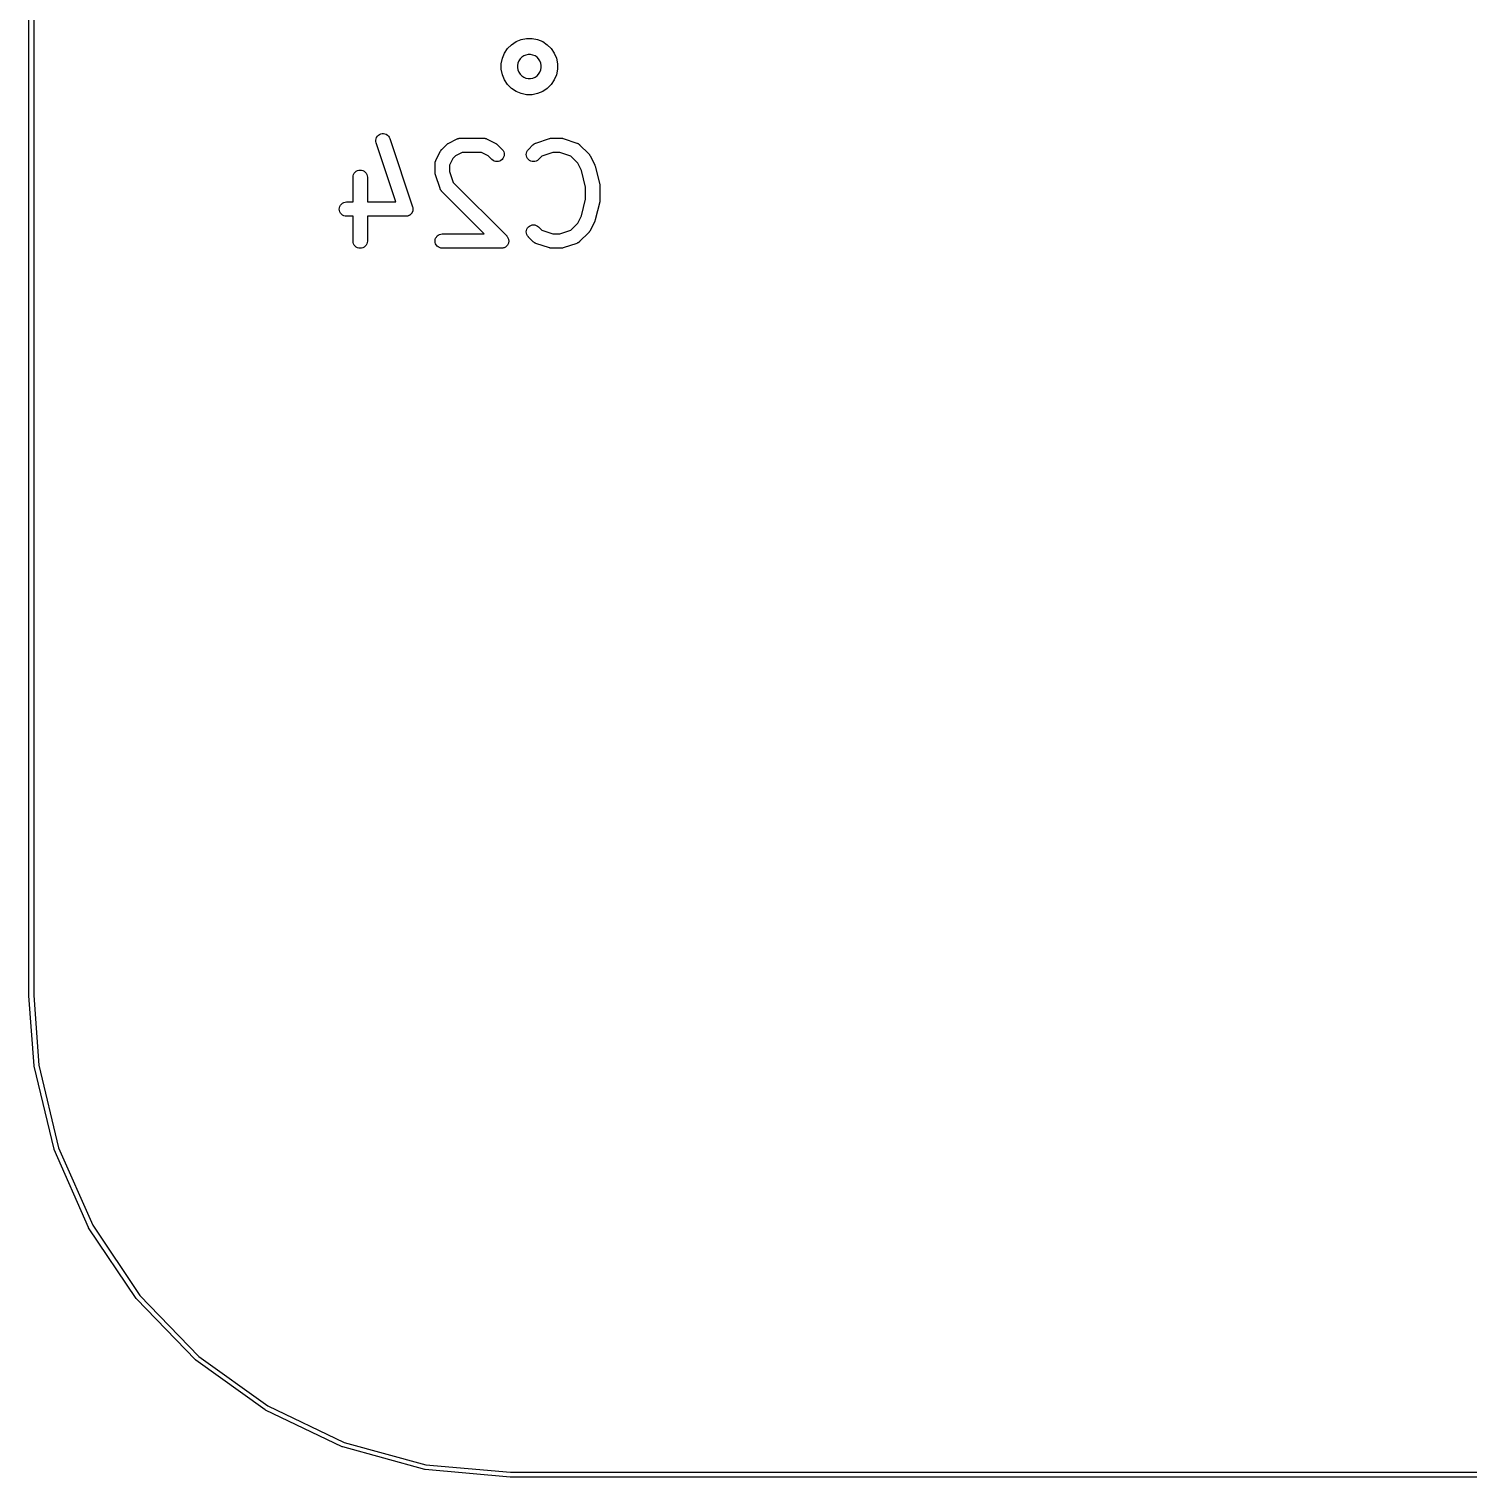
# Model space of a CAD drawing. Extents: x 40 to 70, y -130 to -60.
# Drawn here: x 39.98 to 55, y -130.03 to -114.91 of the extents above; entities that cross this region are included whole.
import ezdxf

# ---------------------------------------------------------------- set-up
doc = ezdxf.new("R2010")
doc.units = 0
doc.layers.add('BLACK', color=7, linetype='CONTINUOUS')

msp = doc.modelspace()

# ---------------------------------------------------------------- linework, layer by layer
at = {"layer": 'BLACK', "linetype": 'CONTINUOUS'}
for p, q in [((39.975, -125.001), (39.975, -64.9988)), ((40.025, -65.0011), (40.025, -124.999)), ((45.0129, -115.072), (45.0609, -115.04)), ((45.0609, -115.04), (45.1144, -115.018)), ((45.1144, -115.018), (45.1711, -115.006)), ((45.1711, -115.006), (45.2289, -115.006)), ((45.2289, -115.006), (45.2856, -115.018)), ((45.2856, -115.018), (45.3391, -115.04)), ((45.3391, -115.04), (45.3871, -115.072)), ((44.9177, -115.214), (44.9398, -115.161)), ((44.9398, -115.161), (44.972, -115.113)), ((44.972, -115.113), (45.0129, -115.072)), ((45.1411, -115.19), (45.1207, -115.203)), ((45.1637, -115.18), (45.1411, -115.19)), ((45.1877, -115.176), (45.1637, -115.18)), ((45.2123, -115.176), (45.1877, -115.176)), ((45.2363, -115.18), (45.2123, -115.176)), ((45.2589, -115.19), (45.2363, -115.18)), ((45.2793, -115.203), (45.2589, -115.19)), ((45.3871, -115.072), (45.428, -115.113)), ((45.428, -115.113), (45.4602, -115.161)), ((45.4602, -115.161), (45.4823, -115.214)), ((44.9064, -115.271), (44.9177, -115.214)), ((44.9064, -115.329), (44.9064, -115.271)), ((44.9177, -115.386), (44.9064, -115.329)), ((45.0804, -115.264), (45.0756, -115.288)), ((45.0756, -115.288), (45.0756, -115.312)), ((45.0756, -115.312), (45.0804, -115.336)), ((45.0898, -115.241), (45.0804, -115.264)), ((45.0804, -115.336), (45.0898, -115.359)), ((45.1034, -115.221), (45.0898, -115.241)), ((45.1207, -115.203), (45.1034, -115.221)), ((45.2966, -115.221), (45.2793, -115.203)), ((45.3102, -115.241), (45.2966, -115.221)), ((45.3196, -115.264), (45.3102, -115.241)), ((45.3102, -115.359), (45.3196, -115.336)), ((45.3244, -115.288), (45.3196, -115.264)), ((45.3196, -115.336), (45.3244, -115.312)), ((45.3244, -115.312), (45.3244, -115.288)), ((45.4823, -115.214), (45.4936, -115.271)), ((45.4936, -115.329), (45.4823, -115.386)), ((45.4936, -115.271), (45.4936, -115.329)), ((44.9398, -115.439), (44.9177, -115.386)), ((44.972, -115.487), (44.9398, -115.439)), ((45.0129, -115.528), (44.972, -115.487)), ((45.0898, -115.359), (45.1034, -115.379)), ((45.1034, -115.379), (45.1207, -115.397)), ((45.1207, -115.397), (45.1411, -115.41)), ((45.1411, -115.41), (45.1637, -115.42)), ((45.1637, -115.42), (45.1877, -115.424)), ((45.1877, -115.424), (45.2123, -115.424)), ((45.2123, -115.424), (45.2363, -115.42)), ((45.2363, -115.42), (45.2589, -115.41)), ((45.2589, -115.41), (45.2793, -115.397)), ((45.2793, -115.397), (45.2966, -115.379)), ((45.2966, -115.379), (45.3102, -115.359)), ((45.428, -115.487), (45.3871, -115.528)), ((45.4602, -115.439), (45.428, -115.487)), ((45.4823, -115.386), (45.4602, -115.439)), ((45.0609, -115.56), (45.0129, -115.528)), ((45.1144, -115.582), (45.0609, -115.56)), ((45.1711, -115.594), (45.1144, -115.582)), ((45.2289, -115.594), (45.1711, -115.594)), ((45.2856, -115.582), (45.2289, -115.594)), ((45.3391, -115.56), (45.2856, -115.582)), ((45.3871, -115.528), (45.3391, -115.56)), ((43.5967, -116.069), (43.5993, -116.054)), ((43.5969, -116.083), (43.5967, -116.069)), ((43.6, -116.097), (43.5969, -116.083)), ((43.5993, -116.054), (43.6047, -116.041)), ((43.6003, -116.098), (43.6, -116.097)), ((43.8055, -116.714), (43.6003, -116.098)), ((43.6047, -116.041), (43.6126, -116.028)), ((43.6126, -116.028), (43.6228, -116.018)), ((43.6228, -116.018), (43.6348, -116.009)), ((43.6348, -116.009), (43.6482, -116.003)), ((43.6482, -116.003), (43.6625, -116)), ((43.6625, -116), (43.6771, -116)), ((43.6771, -116), (43.6916, -116.003)), ((43.6916, -116.003), (43.7052, -116.008)), ((43.7052, -116.008), (43.7176, -116.016)), ((43.7176, -116.016), (43.7282, -116.026)), ((43.7282, -116.026), (43.7366, -116.038)), ((43.7366, -116.038), (43.7426, -116.051)), ((43.7426, -116.051), (43.9807, -116.765)), ((44.3522, -116.103), (44.4474, -116.055)), ((44.4474, -116.055), (44.4483, -116.055)), ((44.4483, -116.055), (44.4504, -116.054)), ((44.4504, -116.054), (44.4524, -116.053)), ((44.4524, -116.053), (44.4573, -116.052)), ((44.4573, -116.052), (44.4621, -116.05)), ((44.4621, -116.05), (44.4643, -116.049)), ((44.4643, -116.049), (44.4664, -116.049)), ((44.4664, -116.049), (44.4715, -116.048)), ((44.4715, -116.048), (44.4765, -116.048)), ((44.4765, -116.048), (44.4788, -116.048)), ((44.4788, -116.048), (44.481, -116.047)), ((44.481, -116.047), (44.719, -116.047)), ((44.719, -116.047), (44.7201, -116.047)), ((44.7201, -116.047), (44.7223, -116.048)), ((44.7223, -116.048), (44.7245, -116.048)), ((44.7245, -116.048), (44.7296, -116.048)), ((44.7296, -116.048), (44.7346, -116.049)), ((44.7346, -116.049), (44.7367, -116.05)), ((44.7367, -116.05), (44.7389, -116.05)), ((44.7389, -116.05), (44.7437, -116.052)), ((44.7437, -116.052), (44.7486, -116.053)), ((44.7486, -116.053), (44.7505, -116.055)), ((44.7505, -116.055), (44.7526, -116.055)), ((44.7526, -116.055), (44.8478, -116.103)), ((45.2668, -116.099), (45.4096, -116.051)), ((45.4096, -116.051), (45.4106, -116.051)), ((45.4106, -116.051), (45.4147, -116.05)), ((45.4147, -116.05), (45.4188, -116.049)), ((45.4188, -116.049), (45.4219, -116.049)), ((45.4219, -116.049), (45.4249, -116.048)), ((45.4249, -116.048), (45.4291, -116.048)), ((45.4291, -116.048), (45.4333, -116.047)), ((45.4333, -116.047), (45.5286, -116.047)), ((45.5286, -116.047), (45.5296, -116.047)), ((45.5296, -116.047), (45.5338, -116.048)), ((45.5338, -116.048), (45.538, -116.048)), ((45.538, -116.048), (45.5411, -116.049)), ((45.5411, -116.049), (45.5442, -116.049)), ((45.5442, -116.049), (45.5482, -116.05)), ((45.5482, -116.05), (45.5523, -116.051)), ((45.5523, -116.051), (45.6951, -116.099)), ((44.2234, -116.279), (44.271, -116.184)), ((44.271, -116.184), (44.2715, -116.183)), ((44.2715, -116.183), (44.2738, -116.18)), ((44.2738, -116.18), (44.2758, -116.176)), ((44.2758, -116.176), (44.2778, -116.173)), ((44.2778, -116.173), (44.2795, -116.171)), ((44.2795, -116.171), (44.2824, -116.168)), ((44.2824, -116.168), (44.2851, -116.165)), ((44.2851, -116.165), (44.3327, -116.117)), ((44.3327, -116.117), (44.3334, -116.116)), ((44.3334, -116.116), (44.3367, -116.114)), ((44.3367, -116.114), (44.3398, -116.111)), ((44.3398, -116.111), (44.3424, -116.109)), ((44.3424, -116.109), (44.3449, -116.107)), ((44.3449, -116.107), (44.3486, -116.105)), ((44.3486, -116.105), (44.3522, -116.103)), ((44.4301, -116.232), (44.3997, -116.262)), ((44.4987, -116.197), (44.4301, -116.232)), ((44.7013, -116.197), (44.4987, -116.197)), ((44.7699, -116.232), (44.7013, -116.197)), ((44.8089, -116.271), (44.7699, -116.232)), ((44.8478, -116.103), (44.8488, -116.103)), ((44.8488, -116.103), (44.8523, -116.106)), ((44.8523, -116.106), (44.856, -116.108)), ((44.856, -116.108), (44.8584, -116.11)), ((44.8584, -116.11), (44.861, -116.111)), ((44.861, -116.111), (44.8641, -116.114)), ((44.8641, -116.114), (44.8673, -116.117)), ((44.8673, -116.117), (44.9149, -116.165)), ((44.9149, -116.165), (44.9157, -116.165)), ((44.9157, -116.165), (44.9248, -116.177)), ((44.9309, -116.247), (44.9239, -116.26)), ((44.9248, -116.177), (44.9315, -116.19)), ((44.9353, -116.233), (44.9309, -116.247)), ((44.9315, -116.19), (44.9356, -116.204)), ((44.9369, -116.218), (44.9353, -116.233)), ((44.9356, -116.204), (44.9369, -116.218)), ((45.1679, -116.217), (45.1693, -116.203)), ((45.1692, -116.232), (45.1679, -116.217)), ((45.1734, -116.246), (45.1692, -116.232)), ((45.1693, -116.203), (45.1736, -116.189)), ((45.1802, -116.259), (45.1734, -116.246)), ((45.1736, -116.189), (45.1805, -116.176)), ((45.1805, -116.176), (45.1898, -116.165)), ((45.1898, -116.165), (45.2374, -116.117)), ((45.2374, -116.117), (45.2382, -116.116)), ((45.2382, -116.116), (45.2399, -116.115)), ((45.2399, -116.115), (45.2414, -116.113)), ((45.2414, -116.113), (45.2456, -116.11)), ((45.2456, -116.11), (45.2496, -116.107)), ((45.2496, -116.107), (45.2516, -116.106)), ((45.2516, -116.106), (45.2534, -116.105)), ((45.2534, -116.105), (45.2581, -116.103)), ((45.2581, -116.103), (45.2626, -116.1)), ((45.2626, -116.1), (45.2647, -116.1)), ((45.2647, -116.1), (45.2668, -116.099)), ((45.331, -116.236), (45.2959, -116.271)), ((45.4455, -116.197), (45.331, -116.236)), ((45.5164, -116.197), (45.4455, -116.197)), ((45.6309, -116.236), (45.5164, -116.197)), ((45.705, -116.31), (45.6309, -116.236)), ((45.6951, -116.099), (45.6961, -116.099)), ((45.6961, -116.099), (45.6981, -116.1)), ((45.6981, -116.1), (45.7002, -116.101)), ((45.7002, -116.101), (45.7048, -116.103)), ((45.7048, -116.103), (45.7094, -116.105)), ((45.7094, -116.105), (45.7112, -116.107)), ((45.7112, -116.107), (45.7131, -116.108)), ((45.7131, -116.108), (45.7171, -116.111)), ((45.7171, -116.111), (45.7213, -116.114)), ((45.7213, -116.114), (45.7228, -116.116)), ((45.7228, -116.116), (45.7245, -116.117)), ((45.7245, -116.117), (45.8197, -116.212)), ((45.8197, -116.212), (45.8204, -116.213)), ((45.8204, -116.213), (45.8231, -116.216)), ((45.8231, -116.216), (45.826, -116.219)), ((45.826, -116.219), (45.8276, -116.222)), ((45.8276, -116.222), (45.8296, -116.224)), ((45.8296, -116.224), (45.8315, -116.228)), ((45.8315, -116.228), (45.8337, -116.232)), ((45.8337, -116.232), (45.8814, -116.327)), ((43.3809, -116.402), (43.3923, -116.393)), ((43.3923, -116.393), (43.4052, -116.386)), ((43.4052, -116.386), (43.4193, -116.382)), ((43.4193, -116.382), (43.4339, -116.381)), ((43.4339, -116.381), (43.4484, -116.382)), ((43.4484, -116.382), (43.4624, -116.387)), ((43.4624, -116.387), (43.4753, -116.394)), ((43.4753, -116.394), (43.4866, -116.403)), ((44.2155, -116.312), (44.2157, -116.31)), ((44.2155, -116.313), (44.2155, -116.312)), ((44.2155, -116.408), (44.2155, -116.313)), ((44.2157, -116.307), (44.2165, -116.302)), ((44.2157, -116.31), (44.2157, -116.307)), ((44.2165, -116.302), (44.2171, -116.297)), ((44.2171, -116.297), (44.2178, -116.295)), ((44.2178, -116.295), (44.2182, -116.293)), ((44.2182, -116.293), (44.22, -116.288)), ((44.22, -116.288), (44.2215, -116.283)), ((44.2215, -116.283), (44.2226, -116.281)), ((44.2226, -116.281), (44.2234, -116.279)), ((44.3997, -116.262), (44.3655, -116.331)), ((44.3655, -116.331), (44.3655, -116.396)), ((44.3655, -116.396), (44.4036, -116.51)), ((44.8202, -116.28), (44.8089, -116.271)), ((44.8331, -116.287), (44.8202, -116.28)), ((44.8471, -116.291), (44.8331, -116.287)), ((44.8616, -116.293), (44.8471, -116.291)), ((44.8762, -116.291), (44.8616, -116.293)), ((44.8902, -116.287), (44.8762, -116.291)), ((44.9032, -116.28), (44.8902, -116.287)), ((44.9146, -116.271), (44.9032, -116.28)), ((44.9239, -116.26), (44.9146, -116.271)), ((45.1895, -116.27), (45.1802, -116.259)), ((45.2007, -116.28), (45.1895, -116.27)), ((45.2136, -116.287), (45.2007, -116.28)), ((45.2275, -116.291), (45.2136, -116.287)), ((45.2421, -116.293), (45.2275, -116.291)), ((45.2567, -116.291), (45.2421, -116.293)), ((45.2707, -116.287), (45.2567, -116.291)), ((45.2837, -116.281), (45.2707, -116.287)), ((45.2951, -116.271), (45.2837, -116.281)), ((45.2959, -116.271), (45.2951, -116.271)), ((45.7435, -116.387), (45.705, -116.31)), ((45.7869, -116.56), (45.7435, -116.387)), ((45.8814, -116.327), (45.8818, -116.328)), ((45.8818, -116.328), (45.8819, -116.328)), ((45.8819, -116.328), (45.8821, -116.328)), ((45.8821, -116.328), (45.8845, -116.335)), ((45.8845, -116.335), (45.8869, -116.342)), ((45.8869, -116.342), (45.8869, -116.342)), ((45.8869, -116.342), (45.887, -116.342)), ((45.887, -116.342), (45.9347, -116.533)), ((43.3583, -116.455), (43.36, -116.44)), ((43.3583, -116.456), (43.3583, -116.455)), ((43.3583, -116.714), (43.3583, -116.456)), ((43.36, -116.44), (43.3644, -116.426)), ((43.3644, -116.426), (43.3714, -116.413)), ((43.3714, -116.413), (43.3809, -116.402)), ((43.4866, -116.403), (43.4958, -116.414)), ((43.4958, -116.414), (43.5027, -116.427)), ((43.5027, -116.427), (43.5069, -116.441)), ((43.5069, -116.441), (43.5083, -116.456)), ((43.5083, -116.456), (43.5083, -116.714)), ((44.2159, -116.412), (44.2155, -116.408)), ((44.2159, -116.417), (44.2159, -116.412)), ((44.2166, -116.42), (44.2159, -116.417)), ((44.2169, -116.423), (44.2166, -116.42)), ((44.2181, -116.427), (44.2169, -116.423)), ((44.219, -116.431), (44.2181, -116.427)), ((44.2193, -116.432), (44.219, -116.431)), ((44.2669, -116.575), (44.2193, -116.432)), ((44.4036, -116.51), (44.9626, -117.069)), ((45.9347, -116.533), (45.9349, -116.534)), ((45.9349, -116.534), (45.9351, -116.535)), ((45.9351, -116.535), (45.9355, -116.536)), ((45.9355, -116.536), (45.9361, -116.542)), ((45.9361, -116.542), (45.9369, -116.548)), ((45.9369, -116.548), (45.9368, -116.55)), ((45.9368, -116.55), (45.9369, -116.551)), ((45.9369, -116.551), (45.9369, -116.694)), ((44.2678, -116.577), (44.2669, -116.575)), ((44.2685, -116.579), (44.2678, -116.577)), ((44.2708, -116.583), (44.2685, -116.579)), ((44.2729, -116.588), (44.2708, -116.583)), ((44.2742, -116.59), (44.2729, -116.588)), ((44.2752, -116.592), (44.2742, -116.59)), ((44.2784, -116.596), (44.2752, -116.592)), ((44.2813, -116.6), (44.2784, -116.596)), ((44.2829, -116.602), (44.2813, -116.6)), ((44.2843, -116.603), (44.2829, -116.602)), ((44.2851, -116.604), (44.2843, -116.603)), ((44.7285, -117.047), (44.2851, -116.604)), ((45.7435, -116.858), (45.7869, -116.685)), ((45.7869, -116.685), (45.7869, -116.56)), ((45.9359, -116.703), (45.9353, -116.709)), ((45.9368, -116.698), (45.9359, -116.703)), ((45.9369, -116.695), (45.9367, -116.696)), ((45.9367, -116.696), (45.9368, -116.698)), ((45.9369, -116.694), (45.9369, -116.695)), ((43.2155, -116.789), (43.217, -116.774)), ((43.2168, -116.803), (43.2155, -116.789)), ((43.2209, -116.817), (43.2168, -116.803)), ((43.217, -116.774), (43.2213, -116.76)), ((43.2277, -116.83), (43.2209, -116.817)), ((43.2213, -116.76), (43.2283, -116.747)), ((43.2369, -116.842), (43.2277, -116.83)), ((43.2283, -116.747), (43.2376, -116.736)), ((43.2481, -116.851), (43.2369, -116.842)), ((43.2376, -116.736), (43.249, -116.727)), ((43.2609, -116.858), (43.2481, -116.851)), ((43.249, -116.727), (43.2619, -116.72)), ((43.2619, -116.72), (43.2759, -116.715)), ((43.2759, -116.715), (43.2905, -116.714)), ((43.2905, -116.714), (43.3583, -116.714)), ((43.5083, -116.714), (43.8055, -116.714)), ((43.9462, -116.854), (43.942, -116.856)), ((43.9485, -116.853), (43.9462, -116.854)), ((43.951, -116.852), (43.9485, -116.853)), ((43.9545, -116.849), (43.951, -116.852)), ((43.9582, -116.846), (43.9545, -116.849)), ((43.9601, -116.844), (43.9582, -116.846)), ((43.9624, -116.842), (43.9601, -116.844)), ((43.9652, -116.839), (43.9624, -116.842)), ((43.9683, -116.836), (43.9652, -116.839)), ((43.9699, -116.833), (43.9683, -116.836)), ((43.9717, -116.831), (43.9699, -116.833)), ((43.9738, -116.827), (43.9717, -116.831)), ((43.9763, -116.823), (43.9738, -116.827)), ((43.9773, -116.821), (43.9763, -116.823)), ((43.9787, -116.818), (43.9773, -116.821)), ((43.98, -116.814), (43.9787, -116.818)), ((43.9816, -116.81), (43.98, -116.814)), ((43.9807, -116.765), (43.981, -116.766)), ((43.981, -116.766), (43.9819, -116.771)), ((43.9821, -116.807), (43.9816, -116.81)), ((43.9819, -116.771), (43.9832, -116.775)), ((43.983, -116.804), (43.9821, -116.807)), ((43.9835, -116.8), (43.983, -116.804)), ((43.9832, -116.775), (43.9835, -116.778)), ((43.9835, -116.778), (43.984, -116.781)), ((43.9843, -116.795), (43.9835, -116.8)), ((43.984, -116.781), (43.9841, -116.785)), ((43.9841, -116.785), (43.9845, -116.79)), ((43.9845, -116.79), (43.9842, -116.792)), ((43.9842, -116.792), (43.9843, -116.795)), ((45.9347, -116.712), (45.887, -116.902)), ((45.9349, -116.711), (45.9347, -116.712)), ((45.9353, -116.709), (45.9349, -116.711)), ((43.2749, -116.862), (43.2609, -116.858)), ((43.2894, -116.864), (43.2749, -116.862)), ((43.2905, -116.864), (43.2894, -116.864)), ((43.3583, -116.864), (43.2905, -116.864)), ((43.3583, -117.122), (43.3583, -116.864)), ((43.9095, -116.864), (43.5083, -116.864)), ((43.5083, -116.864), (43.5083, -117.122)), ((43.914, -116.864), (43.9095, -116.864)), ((43.9184, -116.864), (43.914, -116.864)), ((43.9212, -116.863), (43.9184, -116.864)), ((43.9241, -116.863), (43.9212, -116.863)), ((43.9284, -116.861), (43.9241, -116.863)), ((43.9327, -116.86), (43.9284, -116.861)), ((43.9354, -116.859), (43.9327, -116.86)), ((43.9381, -116.858), (43.9354, -116.859)), ((43.942, -116.856), (43.9381, -116.858)), ((45.1694, -117.012), (45.1738, -116.998)), ((45.1738, -116.998), (45.1808, -116.985)), ((45.1808, -116.985), (45.1902, -116.974)), ((45.1902, -116.974), (45.2016, -116.965)), ((45.2016, -116.965), (45.2145, -116.958)), ((45.2145, -116.958), (45.2285, -116.954)), ((45.2285, -116.954), (45.2431, -116.952)), ((45.2431, -116.952), (45.2577, -116.954)), ((45.2577, -116.954), (45.2717, -116.958)), ((45.2717, -116.958), (45.2846, -116.965)), ((45.2846, -116.965), (45.2959, -116.974)), ((45.2959, -116.974), (45.331, -117.009)), ((45.6309, -117.009), (45.705, -116.935)), ((45.705, -116.935), (45.7435, -116.858)), ((45.8814, -116.918), (45.8337, -117.013)), ((45.8815, -116.918), (45.8814, -116.918)), ((45.8817, -116.917), (45.8815, -116.918)), ((45.8841, -116.911), (45.8817, -116.917)), ((45.8866, -116.904), (45.8841, -116.911)), ((45.8867, -116.904), (45.8866, -116.904)), ((45.8868, -116.903), (45.8867, -116.904)), ((45.887, -116.902), (45.8868, -116.903)), ((43.3598, -117.137), (43.3583, -117.122)), ((43.364, -117.151), (43.3598, -117.137)), ((43.3709, -117.164), (43.364, -117.151)), ((43.5023, -117.152), (43.4952, -117.165)), ((43.5067, -117.138), (43.5023, -117.152)), ((43.5083, -117.123), (43.5067, -117.138)), ((43.5083, -117.122), (43.5083, -117.123)), ((44.2155, -117.122), (44.217, -117.107)), ((44.2168, -117.136), (44.2155, -117.122)), ((44.2209, -117.15), (44.2168, -117.136)), ((44.217, -117.107), (44.2213, -117.093)), ((44.2277, -117.163), (44.2209, -117.15)), ((44.2213, -117.093), (44.2283, -117.08)), ((44.2283, -117.08), (44.2376, -117.069)), ((44.2376, -117.069), (44.249, -117.06)), ((44.249, -117.06), (44.2619, -117.053)), ((44.2619, -117.053), (44.2759, -117.049)), ((44.2759, -117.049), (44.2905, -117.047)), ((44.2905, -117.047), (44.7285, -117.047)), ((44.9626, -117.069), (44.9631, -117.07)), ((44.9631, -117.07), (44.9631, -117.07)), ((44.9631, -117.07), (44.9631, -117.07)), ((44.9631, -117.07), (44.9633, -117.07)), ((44.9633, -117.07), (44.9678, -117.076)), ((44.9678, -117.076), (44.9723, -117.081)), ((44.9723, -117.081), (44.9723, -117.081)), ((44.9723, -117.081), (44.9724, -117.082)), ((44.9724, -117.082), (44.9757, -117.088)), ((44.9786, -117.152), (44.9751, -117.158)), ((44.9757, -117.088), (44.9791, -117.094)), ((44.9787, -117.151), (44.9786, -117.152)), ((44.9786, -117.152), (44.9786, -117.152)), ((44.9808, -117.144), (44.9787, -117.151)), ((44.9791, -117.094), (44.9791, -117.094)), ((44.9791, -117.094), (44.9792, -117.095)), ((44.9792, -117.095), (44.9812, -117.101)), ((44.9829, -117.138), (44.9808, -117.144)), ((44.9812, -117.101), (44.9832, -117.108)), ((44.983, -117.138), (44.9829, -117.138)), ((44.9838, -117.13), (44.983, -117.137)), ((44.983, -117.137), (44.983, -117.138)), ((44.9832, -117.108), (44.9832, -117.108)), ((44.9832, -117.108), (44.9832, -117.109)), ((44.9832, -117.109), (44.9839, -117.116)), ((44.9845, -117.123), (44.9838, -117.13)), ((44.9839, -117.116), (44.9845, -117.123)), ((44.9845, -117.123), (44.9845, -117.123)), ((44.9845, -117.123), (44.9845, -117.123)), ((45.1679, -117.026), (45.1694, -117.012)), ((45.1691, -117.041), (45.1679, -117.026)), ((45.1732, -117.055), (45.1691, -117.041)), ((45.18, -117.068), (45.1732, -117.055)), ((45.1891, -117.079), (45.18, -117.068)), ((45.1898, -117.08), (45.1891, -117.079)), ((45.2374, -117.128), (45.1898, -117.08)), ((45.2391, -117.129), (45.2374, -117.128)), ((45.2406, -117.131), (45.2391, -117.129)), ((45.2448, -117.134), (45.2406, -117.131)), ((45.2488, -117.137), (45.2448, -117.134)), ((45.2507, -117.138), (45.2488, -117.137)), ((45.2525, -117.139), (45.2507, -117.138)), ((45.2571, -117.142), (45.2525, -117.139)), ((45.2617, -117.144), (45.2571, -117.142)), ((45.2638, -117.145), (45.2617, -117.144)), ((45.2658, -117.146), (45.2638, -117.145)), ((45.2668, -117.146), (45.2658, -117.146)), ((45.4096, -117.194), (45.2668, -117.146)), ((45.331, -117.009), (45.4455, -117.047)), ((45.4455, -117.047), (45.5164, -117.047)), ((45.5164, -117.047), (45.6309, -117.009)), ((45.6951, -117.146), (45.5523, -117.194)), ((45.6972, -117.145), (45.6951, -117.146)), ((45.6993, -117.144), (45.6972, -117.145)), ((45.7038, -117.142), (45.6993, -117.144)), ((45.7085, -117.14), (45.7038, -117.142)), ((45.7103, -117.139), (45.7085, -117.14)), ((45.7123, -117.138), (45.7103, -117.139)), ((45.7163, -117.134), (45.7123, -117.138)), ((45.7205, -117.132), (45.7163, -117.134)), ((45.722, -117.13), (45.7205, -117.132)), ((45.7237, -117.129), (45.722, -117.13)), ((45.7245, -117.128), (45.7237, -117.129)), ((45.8197, -117.033), (45.7245, -117.128)), ((45.8224, -117.029), (45.8197, -117.033)), ((45.8253, -117.026), (45.8224, -117.029)), ((45.827, -117.024), (45.8253, -117.026)), ((45.829, -117.021), (45.827, -117.024)), ((45.831, -117.018), (45.829, -117.021)), ((45.8333, -117.014), (45.831, -117.018)), ((45.8337, -117.013), (45.8333, -117.014)), ((43.3801, -117.175), (43.3709, -117.164)), ((43.3914, -117.185), (43.3801, -117.175)), ((43.4043, -117.192), (43.3914, -117.185)), ((43.4183, -117.196), (43.4043, -117.192)), ((43.4328, -117.197), (43.4183, -117.196)), ((43.4474, -117.196), (43.4328, -117.197)), ((43.4614, -117.192), (43.4474, -117.196)), ((43.4744, -117.185), (43.4614, -117.192)), ((43.4858, -117.176), (43.4744, -117.185)), ((43.4952, -117.165), (43.4858, -117.176)), ((44.2369, -117.175), (44.2277, -117.163)), ((44.2481, -117.184), (44.2369, -117.175)), ((44.2609, -117.191), (44.2481, -117.184)), ((44.2749, -117.196), (44.2609, -117.191)), ((44.2894, -117.197), (44.2749, -117.196)), ((44.2905, -117.197), (44.2894, -117.197)), ((44.9095, -117.197), (44.2905, -117.197)), ((44.9167, -117.197), (44.9095, -117.197)), ((44.9238, -117.196), (44.9167, -117.197)), ((44.924, -117.196), (44.9238, -117.196)), ((44.9241, -117.196), (44.924, -117.196)), ((44.9309, -117.194), (44.9241, -117.196)), ((44.9379, -117.192), (44.9309, -117.194)), ((44.938, -117.192), (44.9379, -117.192)), ((44.9381, -117.192), (44.938, -117.192)), ((44.9444, -117.188), (44.9381, -117.192)), ((44.9508, -117.185), (44.9444, -117.188)), ((44.9509, -117.185), (44.9508, -117.185)), ((44.951, -117.185), (44.9509, -117.185)), ((44.9567, -117.18), (44.951, -117.185)), ((44.9622, -117.176), (44.9567, -117.18)), ((44.9623, -117.176), (44.9622, -117.176)), ((44.9624, -117.176), (44.9623, -117.176)), ((44.967, -117.17), (44.9624, -117.176)), ((44.9716, -117.165), (44.967, -117.17)), ((44.9717, -117.164), (44.9716, -117.164)), ((44.9716, -117.164), (44.9716, -117.165)), ((44.9751, -117.158), (44.9717, -117.164)), ((45.4137, -117.194), (45.4096, -117.194)), ((45.4177, -117.196), (45.4137, -117.194)), ((45.4208, -117.196), (45.4177, -117.196)), ((45.4239, -117.197), (45.4208, -117.196)), ((45.4281, -117.197), (45.4239, -117.197)), ((45.4323, -117.197), (45.4281, -117.197)), ((45.4333, -117.197), (45.4323, -117.197)), ((45.5286, -117.197), (45.4333, -117.197)), ((45.5328, -117.197), (45.5286, -117.197)), ((45.537, -117.197), (45.5328, -117.197)), ((45.54, -117.196), (45.537, -117.197)), ((45.5431, -117.196), (45.54, -117.196)), ((45.5472, -117.195), (45.5431, -117.196)), ((45.5513, -117.194), (45.5472, -117.195)), ((45.5523, -117.194), (45.5513, -117.194)), ((39.9751, -125.002), (39.975, -125.001)), ((40.0287, -125.732), (39.9751, -125.002)), ((40.025, -124.999), (40.0784, -125.727)), ((40.0288, -125.733), (40.0287, -125.732)), ((40.0293, -125.736), (40.0288, -125.733)), ((40.0288, -125.733), (40.0288, -125.733)), ((40.2368, -126.601), (40.0293, -125.736)), ((40.0784, -125.727), (40.2849, -126.587)), ((40.2371, -126.601), (40.2368, -126.601)), ((40.2373, -126.602), (40.2371, -126.601)), ((40.2383, -126.605), (40.2373, -126.602)), ((40.5956, -127.419), (40.2383, -126.605)), ((40.2849, -126.587), (40.6405, -127.397)), ((40.596, -127.42), (40.5956, -127.419)), ((40.5963, -127.42), (40.596, -127.42)), ((40.5977, -127.423), (40.5963, -127.42)), ((41.0935, -128.161), (40.5977, -127.423)), ((40.6405, -127.397), (41.1338, -128.131)), ((41.094, -128.161), (41.0935, -128.161)), ((41.0944, -128.162), (41.094, -128.161)), ((41.0963, -128.164), (41.0944, -128.162)), ((41.7149, -128.802), (41.0963, -128.164)), ((41.1338, -128.131), (41.7493, -128.766)), ((41.7493, -128.766), (42.4676, -129.282)), ((41.7155, -128.803), (41.7149, -128.802)), ((41.7161, -128.803), (41.7155, -128.803)), ((41.7183, -128.805), (41.7161, -128.803)), ((42.4402, -129.324), (41.7183, -128.805)), ((42.4409, -129.324), (42.4402, -129.324)), ((42.4415, -129.325), (42.4409, -129.324)), ((42.444, -129.326), (42.4415, -129.325)), ((43.2464, -129.709), (42.444, -129.326)), ((42.4676, -129.282), (43.2659, -129.663)), ((43.2659, -129.663), (44.119, -129.896)), ((43.2471, -129.709), (43.2464, -129.709)), ((43.2478, -129.71), (43.2471, -129.709)), ((43.2505, -129.711), (43.2478, -129.71)), ((44.108, -129.945), (43.2505, -129.711)), ((44.1088, -129.945), (44.108, -129.945)), ((44.1095, -129.945), (44.1088, -129.945)), ((44.1123, -129.946), (44.1095, -129.945)), ((44.1124, -129.946), (44.1123, -129.946)), ((44.9978, -130.025), (44.1124, -129.946)), ((44.1124, -129.946), (44.1124, -129.946)), ((44.119, -129.896), (45.0011, -129.975)), ((45.0011, -129.975), (64.9991, -129.975)), ((44.9988, -130.025), (44.9978, -130.025)), ((44.9978, -130.025), (44.9978, -130.025)), ((65.0012, -130.025), (44.9988, -130.025))]:
    msp.add_line(p, q, dxfattribs=at)

doc.saveas('drawing.dxf')
